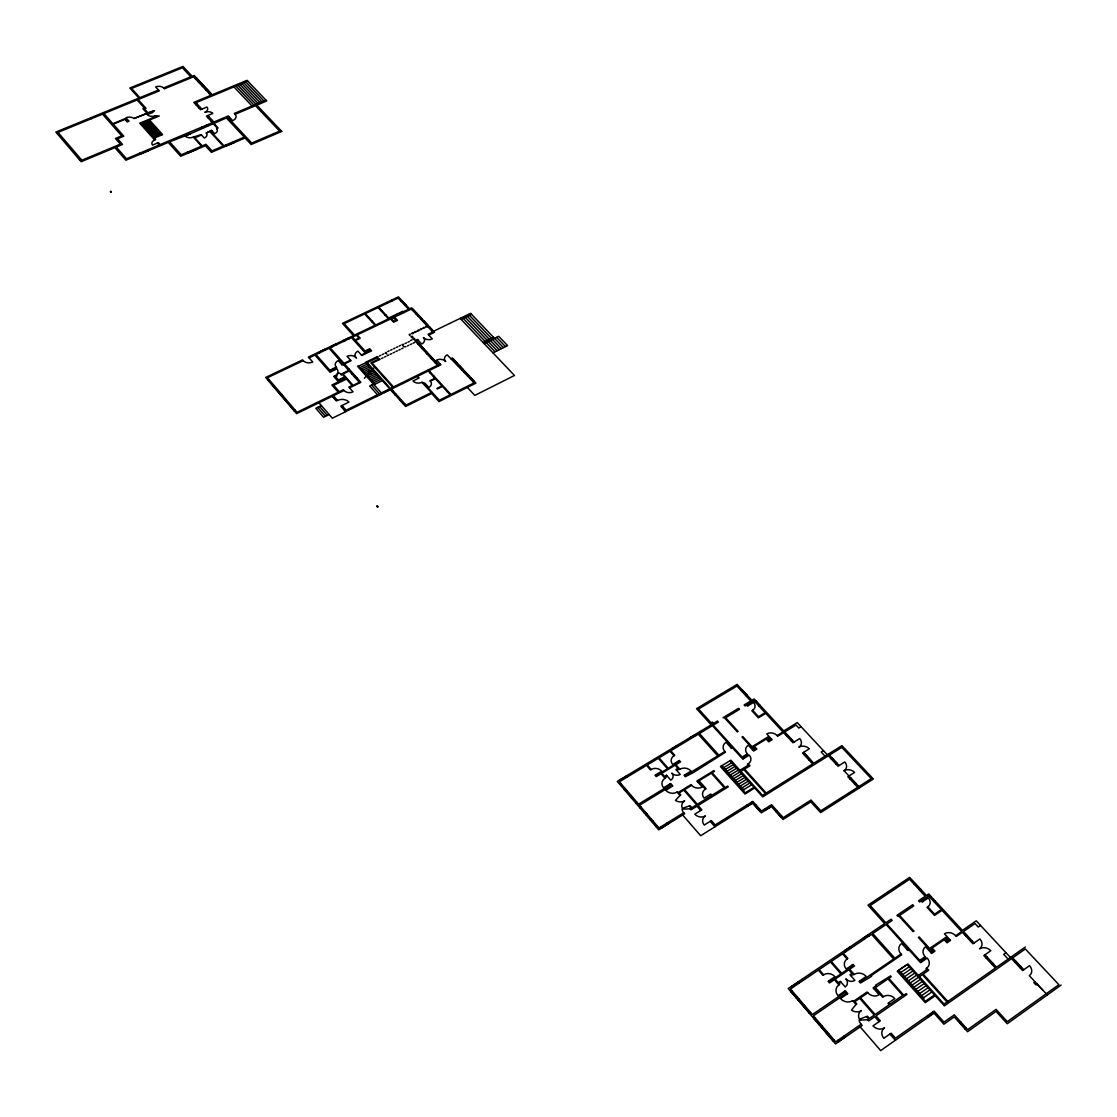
<?xml version="1.0" encoding="UTF-8"?>
<svg xmlns="http://www.w3.org/2000/svg" width="1117" height="1117" viewBox="0 0 1117 1117"><rect width="100%" height="100%" fill="white"/><g stroke="black" fill="none" stroke-linecap="round" stroke-linejoin="round"><path stroke-width="1.5" d="M377.7 506.392L376.89 506.56L377.434 506.015M110.29 191.677L110.89 192.138M711.892 722.559L712.576 722.28M309.088 357.859L314.924 355.066L330.004 372.184L336.929 368.847A6.925 5.068 -2.3 0 1 334.807 375.87L336.538 376.359L338.158 372.715A5.208 3.812 -2.2 0 1 340.922 374.237L341.383 374.753M376.904 506.21L377.658 507.02M855.985 1004.49L851.489 1010.117A8.294 7.163 26.6 0 0 861.319 1010.606A8.35 7.205 27.6 0 0 859.392 1019.235L867.49 1016.191L869.445 1018.439L874.318 1015.074L859.713 998.361L854.854 1001.698L856.809 1003.932L855.985 1004.49L852.62 1000.623A8.81 7.596 25.9 0 1 840.487 998.584L847.789 993.585L845.318 990.765L838.029 995.75A8.796 7.596 25.7 0 1 838.895 984.873L834.343 979.651L829.484 982.946L828.088 981.34L834.971 976.677A8.196 7.093 24.6 0 0 823.69 974.778L819.18 969.598L830.476 961.974L840.919 973.912L829.596 981.592L828.898 980.782M364.393 378.258L368.428 373.832L370.956 373.874L368.568 371.375L370.621 371.43L373.72 368.052M679.974 795.486L675.464 800.386A7.582 6.409 12.1 0 0 684.651 800.833A7.61 6.451 12.8 0 0 682.389 808.359L690.124 805.72L691.856 807.689L696.589 804.757L683.786 790.152L679.052 793.042L680.77 794.997L679.974 795.486L677.028 792.107A8.056 6.8 11.6 0 1 665.76 790.291L672.853 785.949L670.703 783.478L663.596 787.82A8.056 6.786 11.4 0 1 664.978 778.312L660.999 773.746L656.265 776.622L655.037 775.212L661.739 771.149A7.526 6.325 10.6 0 0 651.253 769.473L647.288 764.936L658.29 758.303L667.449 768.761L656.447 775.435L655.833 774.737M1045.037 994.591L1007.283 1021.65L996.071 1009.363L967.643 1029.623L954.337 1014.808L943.991 1022.125L934.105 1011.067L895.485 1038.168L891.129 1033.183L883.812 1038.307A8.419 7.247 29 0 1 884.496 1027.835A8.377 7.205 28.1 0 1 873.005 1025.895L880.308 1020.812L875.993 1015.884L906.962 994.409L906.236 993.599L903.835 995.261L888.825 978.366L891.212 976.719L890.5 975.923L875.588 985.194L876.119 985.794L873.103 987.861L879.149 994.73A8.266 7.079 26.4 0 1 867.783 992.818L867.071 992.008L854.142 1000.888L852.62 1000.623M1046.196 993.753L1058.874 984.663L1025.322 948.975L1012.686 957.855M1061.15 985.04L1007.241 1023.731L996.015 1011.43L967.559 1031.703L954.211 1016.917L943.893 1024.205L933.994 1013.133L880.685 1050.58L860.146 1026.872M1037.176 984.105L1036.031 984.929L1033.784 982.527L1034.942 981.703M1042.803 990.123L1036.995 984.245M965.144 1029.022L966.345 1028.171M959.601 1022.837L960.788 1021.999M1020.393 968.16L1021.538 967.35M1014.85 962.212L1015.995 961.402M1025.364 946.993L996.546 967.224L985.012 954.77M928.632 1016.568L933.421 1013.203M986.046 957.939L987.205 957.129M934.51 994.912L925.365 1001.293L898.054 970.729M935.236 995.722L925.295 1002.661L897.272 971.273L907.967 963.929L944.06 1004.099L995.387 968.034L983.854 955.58L990.807 950.735A8.252 6.828 27.7 0 0 979.553 948.878A8.21 6.786 27 0 0 979.902 938.992L972.963 943.795L962.337 932.304L956.347 936.423L955.649 935.669A8.168 6.8 26.3 0 0 944.465 933.826L950.525 940.43L947.034 942.832L944.186 939.732L932.109 948.026L934.957 951.139L931.634 953.429L925.574 946.769A8.196 6.87 26.4 0 0 925.058 956.711L925.742 957.478L920.436 961.123L921.357 962.142M1006.012 952.745L1003.708 954.365L1008.12 959.098M991.533 963.873L992.692 963.063M921.567 995.68L929.916 989.871M922.335 997.886L923.089 997.369M923.48 997.802L931.815 991.98M923.061 998.71L923.815 998.179L898.808 970.212L907.144 964.529L944.34 1005.858L1011.527 958.665L1022.613 970.547L1029.525 965.66A8.336 6.842 29 0 1 1029.343 975.699L1047.327 994.968M913.999 987.205L922.335 981.424M866.666 1016.749L868.635 1019.011L867.63 1019.709L859.113 1020.226A8.908 7.693 27.7 0 0 861.109 1024.219L835.698 1041.84L813.427 1015.786L846.267 993.334L846.979 994.144M838.644 1041.449L844.815 1037.176M915.884 989.313L924.22 983.532M917.783 991.435L926.119 985.641M919.682 993.558L928.018 987.749M908.344 980.88L916.666 975.127M852.271 964.948L852.969 965.744L841.715 973.368L831.271 961.444L842.511 953.862L847.035 959A8.168 6.995 24.7 0 0 846.253 969.025L853.067 964.404L854.477 965.996L849.66 969.263L854.212 974.443A8.768 7.526 25.6 0 1 866.261 976.453L859.043 981.396L860.453 983.002L871.609 976.328L871.078 975.727L901.684 954.812L900.972 954.03A8.713 7.344 25.6 0 1 901.614 943.446L907.981 950.511L908.973 949.841L920.576 962.686L927.25 958.079A8.224 6.925 26.5 0 1 926.733 968.09L925.951 968.634L926.817 969.598L917.504 976.049M910.229 982.988L918.551 977.221M919.403 976.663L922.377 974.624L947.034 1002.019M970.799 941.449L971.958 940.654M912.114 985.096L920.436 979.33M832.682 1040.611L833.91 1039.759M902.718 974.582L911.039 968.844M904.588 976.677L912.91 970.938M965.381 935.613L966.54 934.803M980.572 925.462L978.269 927.054L975.029 923.564L963.482 931.508L974.122 942.999M825.938 1032.722L827.166 1031.871M906.459 978.771L914.795 973.033M827.348 1034.384L828.591 1033.532M867.783 992.818L860.523 997.802L875.128 1014.515L889.244 1004.714L888.001 1003.289L894.815 998.57A8.322 7.121 27.5 0 0 883.435 996.657L882.625 997.202L874.611 988.112L873.815 988.671M819.222 1024.861L820.45 1024.024M820.632 1026.509L821.861 1025.671M900.833 972.488L909.154 966.763M925.058 956.711L919.752 960.355L886.898 923.996L892.176 920.436L891.115 919.249L885.823 922.81L870.213 905.524L909.559 879.274L925.253 896.253L918.509 900.805L919.57 901.964L921.12 900.93L922.153 902.047L928.311 897.886A7.498 6.227 24.2 0 1 927.836 906.864L934.566 914.167L941.324 909.587L928.59 895.82M930.936 952.661L931.718 952.131L918.356 937.442L919.137 936.912L929.637 948.445L946.001 937.219L948.864 940.332L949.841 939.662M955.649 935.669L961.639 931.55L942.022 910.355L934.51 915.465L927.068 907.395L927.836 906.864M813.944 1018.69L815.173 1017.838M809.392 1013.356L810.621 1012.519M900.972 954.03L894.843 958.218L872.712 933.519L886.088 924.499L908.261 949.045L907.283 949.715M802.746 1005.593L803.989 1004.755M804.142 1007.227L805.385 1006.389M841.017 982.136L839.007 983.519L839.705 984.314L838.895 984.873M850.693 975.56L854.212 974.443M934.231 901.922L935.39 901.14M796.156 997.872L797.384 997.034M797.538 999.492L798.767 998.654M791.646 986.548L797.789 982.429M844.843 950.721L849.632 947.495M863.539 938.126L868.286 934.929M928.604 895.848L921.874 900.386L922.921 901.531M930.014 897.356L931.159 896.588M790.962 991.798L792.19 990.961M823.69 974.778L822.88 975.336L818.37 970.142L790.459 988.95L812.366 1014.557L845.22 992.119L844.508 991.31M847.035 959L847.831 958.456L843.307 953.332L871.525 934.315L893.656 959.028L860.551 981.648L859.839 980.838M919.473 890.012L920.631 889.23M914.251 884.357L915.395 883.575M854.742 784.092L855.873 783.38M858.847 786.55L871.246 778.647L841.785 747.371L829.428 755.106M780.937 817.127L782.095 816.401M849.814 778.814L850.931 778.102M776.064 811.724L777.237 810.998M759.365 810.747L760.537 810.02M836.088 764.14L837.205 763.428M765.005 810.258L769.669 807.326M754.547 805.371L755.72 804.645M831.216 758.932L832.347 758.22M823.466 750.638L821.204 752.034L825.072 756.181M809.253 760.328L810.383 759.616M747.385 806.195L752.062 803.263M742.498 789.873L743.238 789.426M743.573 789.803L751.713 784.748L730.043 760.677L762.702 796.882L828.297 755.818L838.029 766.22L844.801 761.962A7.582 6.185 17.4 0 1 844.061 770.744L859.825 787.611M743.14 790.585L743.88 790.138L721.945 765.648M804.435 755.134L805.566 754.422M754.073 787.303L745.165 792.847L721.205 766.108M754.715 788.016L745.025 794.047L720.437 766.583L730.853 760.188L762.534 795.36L765.438 793.545L743.796 769.557L740.906 771.344M736.927 782.375L745.053 777.348M738.588 784.232L746.714 779.191M740.25 786.089L748.376 781.048M741.911 787.946L750.038 782.891M739.147 770.8L748.236 765.187L747.468 764.335L748.236 763.86A7.512 6.213 13.9 0 0 749.27 755.12L742.749 759.127L732.557 747.859L731.607 748.446L726.008 742.26A7.973 6.59 13.2 0 0 724.835 751.504L725.464 752.202L693.769 772.364L685.293 776.734L684.051 775.324L691.088 771.037A8.028 6.73 11.9 0 0 679.89 769.25L675.897 764.712L680.574 761.864L679.345 760.468L672.713 764.503A7.484 6.255 11.3 0 1 673.97 755.734L670.005 751.238L659.072 757.829L668.231 768.287L679.192 761.64L678.577 760.942M731.956 776.832L740.082 771.819M791.031 740.669L792.162 739.971M733.618 778.675L741.73 773.662M656.251 826.929L657.452 826.189M735.265 780.532L743.391 775.505M827.334 754.771L797.287 722.629L783.771 730.923L754.115 698.949L751.867 700.317L737.136 684.4L696.505 708.667L711.152 724.849L617.268 781.425L658.737 829.847L684.679 813.79L683.73 812.715L659.002 828.004L639.496 805.245L671.457 785.726L672.071 786.438M683.73 812.715A8.126 6.884 12.8 0 1 682.068 809.211L690.069 808.792L691.06 808.177L689.343 806.209M661.795 827.683L667.798 823.955M725.366 769.473L733.478 764.489M727.013 771.316L735.126 766.318M786.284 735.544L787.415 734.846M801.084 726.692L798.837 728.075L795.988 725.031L784.72 731.956L794.075 742.023M650.345 820.032L651.546 819.292M728.661 773.146L736.773 768.147M651.574 821.484L652.789 820.744M705.33 789.188L706.112 788.714L699.074 780.755L711.361 773.229L724.221 787.667L711.92 795.276L710.817 794.033L704.143 798.152A7.596 6.381 13.4 0 1 705.33 789.188L698.293 781.244L697.511 781.718M730.309 774.989L738.421 769.99M677.028 792.107L678.438 792.33L691.018 784.623L691.646 785.321A7.554 6.339 12.6 0 0 702.202 787.024L696.896 781.02L713.847 770.618L714.475 771.316L712.143 772.755L725.31 787.541L727.642 786.089L728.284 786.801L698.125 805.469L701.895 809.769L694.788 814.195A7.637 6.465 13.4 0 0 705.441 815.913A7.665 6.493 14 0 0 704.255 825.044L711.375 820.59L715.187 824.946L752.816 801.392L761.487 811.068L771.582 804.715L783.226 817.658L810.998 800.065L820.813 810.802L857.702 787.276L847.845 776.72L854.603 772.419A7.61 6.213 18 0 0 844.061 770.744M644.467 813.176L645.668 812.436M691.646 785.321L684.567 789.663L697.371 804.268L711.138 795.765L710.035 794.522M645.696 814.614L646.897 813.874M723.718 767.644L731.83 762.66M748.236 763.86L749.954 765.759L744.564 769.082L766.206 793.056L812.631 763.972L802.509 753.053L809.294 748.837A7.526 6.144 15.9 0 0 798.85 747.175A7.484 6.116 15.3 0 0 799.716 738.532L792.944 742.721L783.589 732.64L777.753 736.243L777.139 735.572A7.47 6.116 14.5 0 0 766.737 733.939L772.07 739.719L768.664 741.814L766.164 739.105L754.38 746.324L756.865 749.06L753.626 751.057L748.306 745.221A7.484 6.171 14.1 0 0 747.287 753.905L742.107 757.089L713.232 725.198L718.385 722.085L717.449 721.051L712.297 724.165L698.558 708.988L736.927 686.061L750.736 700.987L744.159 704.953L745.081 705.958L746.617 705.064L747.524 706.056L753.528 702.425A6.87 5.585 12.9 0 1 752.607 710.286L758.527 716.695L765.103 712.702L753.919 700.638L747.343 704.604L748.278 705.595M753.012 750.387L753.78 749.912L742.051 737.038L742.805 736.578L752.034 746.701L767.993 736.899L770.521 739.636L771.456 739.063M777.139 735.572L782.975 731.984L765.731 713.372L758.387 717.84L751.853 710.747L752.607 710.286M724.835 751.504L718.873 755.148L699.424 733.506L712.451 725.645L731.942 747.175L730.979 747.762M639.846 807.773L641.032 807.046M631.259 797.747L632.445 797.021M667.128 775.938L664.978 778.312M676.539 770.213L679.89 769.25M635.852 803.109L637.039 802.383M625.464 790.99L626.665 790.264M630.03 796.323L631.231 795.597M755.162 701.965L756.279 701.281M619.698 784.26L620.884 783.534M651.253 769.473L650.457 769.948L646.506 765.41L619.377 781.76L638.575 804.17L670.521 784.665L669.907 783.966M673.97 755.734L674.752 755.26L670.786 750.764L698.265 734.19L717.714 755.86L685.447 775.561L684.833 774.849M758.876 705.972L759.993 705.288M624.249 789.565L625.436 788.839M712.8 723.425L712.032 722.322L713.135 723.216M620.605 779.68L626.567 776.092M672.35 748.502L677.014 745.681M690.557 737.527L695.193 734.735M739.454 709.393L725.617 717.728L738.142 731.453L737.374 731.928L724.863 718.189L723.16 717.617L738.505 708.36L739.426 709.365M741.06 690.529L742.177 689.845M745.653 695.5L746.784 694.816M377.895 506.895L377.211 506.043M473.371 382.084L474.446 381.553M467.716 376.01L468.777 375.48M469.685 378.118L470.746 377.588M492.904 352.804L507.551 345.558L498.713 336.329L484.094 343.533M399.97 400.235L401.059 399.704M462.075 369.964L463.136 369.448M464.03 372.073L465.105 371.542M403.586 404.27L404.689 403.74M456.476 363.96L457.537 363.43M395.153 394.873L396.242 394.343M430.38 381.246L429.905 380.715L434.918 378.23L428.258 370.998L417.521 376.289L419.084 377.993L412.969 381.009A6.493 4.761 0 0 0 421.975 382.321L424.865 383.201L428.746 387.445A6.074 4.468 0.2 0 0 430.38 381.246L435.407 378.761L441.969 385.91L436.942 388.409L437.431 388.939L442.458 386.44L450.179 394.832L439.372 400.221L424.642 384.08L425.354 383.731M433.466 376.652L434.178 376.303M458.417 366.041L459.478 365.524M341.439 406.756L342.542 406.211M329.152 414.519L323.567 417.269L315.818 408.305L321.403 405.583M435.295 362.885L436.37 362.355M344.273 409.995L345.376 409.45M483.116 342.5L493.56 337.362M437.529 365.301L393.519 386.943L372.059 363.095L380.157 359.171M440.196 363.988L438.604 364.77L416.571 340.964L418.163 340.196M450.835 358.752L452.427 357.971L475.926 383.145L439.023 401.575L431.693 393.533L405.597 406.504L390.419 389.61L332.335 418.205L318.945 402.748M376.094 396.479L380.478 394.315M384.304 392.43L388.674 390.28M452.832 360.051L453.893 359.52M391.55 390.866L392.639 390.336M429.836 372.701L430.548 372.352M335.728 400.221L336.831 399.677M345.684 411.628L340.839 406.071L348.965 402.092A8.336 6.171 -2.2 0 0 337.474 400.417L336.371 400.961L332.266 396.256L296.577 413.653L265.664 377.462L302.553 359.869L303.238 360.651A6.897 5.013 -2.8 0 0 312.746 362.02L308.404 357.077L353.447 335.589L342.43 323.385L398.434 296.871L409.59 308.795L411.698 307.803L434.569 332.252L428.76 335.058M373.441 382.922L381.065 379.194M373.483 384.15L369.657 386.021L377.504 394.818M373.958 384.681L382.321 380.59M430.729 357.943L431.79 357.412M431.693 358.976L432.754 358.459M421.626 348.099L422.701 347.582M294.204 410.874L295.321 410.316M367.242 375.982L374.851 372.282M422.589 349.132L423.65 348.616M368.484 377.364L376.094 373.664M344.036 390.517L343.338 389.721L339.303 391.69L333.69 385.295L346.507 379.068L352.134 385.435L348.839 387.041L353.07 391.83A6.534 4.803 -1.9 0 1 344.036 390.517L333.369 395.711L337.474 400.417M349.537 387.836L360.875 382.307L344.497 363.891L351.017 360.735L347.066 356.323A6.465 4.705 -1.7 0 1 355.988 357.608L356.449 358.124M369.713 378.761L377.337 375.047M332.908 396.996L334.011 396.451M426.163 353.014L427.239 352.497M370.956 380.143L378.579 376.429M427.127 354.047L428.188 353.53M372.198 381.539L379.822 377.811M461.126 319.378L471.542 314.338M381.595 358.473L383.033 357.775M384.471 357.077L385.91 356.379M387.348 355.695L388.786 354.997M390.21 354.298L391.648 353.6M393.072 352.916L394.51 352.218M395.935 351.52L397.373 350.836M398.797 350.138L400.221 349.453M401.645 348.755L403.069 348.071M405.918 346.689L403.935 346.759M407.342 345.991L408.766 345.307M410.19 344.622L411.615 343.924M413.025 343.24L414.449 342.556M361.07 369.085L368.666 365.399M352.023 374.125L353.126 373.595M362.299 370.453L369.909 366.767M418.065 344.245L419.126 343.729M363.528 371.835L371.137 368.149M364.77 373.218L372.366 369.518M355.541 378.077L356.644 377.546M365.999 374.6L373.609 370.9M281.414 395.893L282.531 395.362M410.19 334.067L409.129 334.583L410.065 335.603M411.601 333.383L413.011 332.698M414.421 332.014L415.831 331.344M417.241 330.66L418.652 329.976M420.062 329.292L421.472 328.621M422.882 327.937L424.292 327.267M425.703 326.583L427.099 325.899M412.075 333.899L413.485 333.215M414.896 332.531L416.306 331.847M417.716 331.163L419.126 330.492M420.537 329.808L421.947 329.124M423.357 328.454L424.767 327.77M426.163 327.086L427.574 326.415M428.411 327.295L429.459 326.792M334.807 375.87L333.704 376.401L338.493 381.819L331.889 385.03L338.2 392.221L297.01 412.285L267.452 377.728L303.238 360.651M348.169 369.783L349.272 369.252M340.922 374.237L348.755 370.439L343.408 364.407L342.123 365.022L338.186 360.582A6.479 4.719 -2 0 0 336.203 367.13L329.822 370.216M386.3 352.274L385.114 353.223M387.739 351.576L389.163 350.892M390.601 350.193L392.025 349.509M393.463 348.811L394.887 348.127M396.312 347.429L397.736 346.745M399.174 346.047L400.598 345.362M410.539 340.545L411.964 339.861M358.515 366.236L366.125 362.55M377.211 357.049L377.923 356.7M379.361 356.002L380.799 355.304M382.237 354.62L383.676 353.921M403.67 344.245L402.022 344.678M405.094 343.547L406.518 342.863M407.942 342.179L409.353 341.495M341.202 374.851L342.305 374.321L344.636 376.96L338.423 379.962L336.091 377.323L336.538 376.359M431.972 331.107L433.019 330.59M433.619 331.232L470.578 313.332L503.376 347.61M359.842 367.702L367.437 364.016M421.081 319.462L422.128 318.959M422.966 321.487L424.013 320.97M341.662 364.505L342.933 363.891L329.082 348.309L316.013 354.55L331.093 371.654M350.556 360.219L344.022 363.36L330.171 347.792L351.45 337.641L365.357 353.084L361.405 354.997M330.283 370.732L336.664 367.661L336.203 367.13M280.618 394.957L281.735 394.427M343.98 365.064L345.069 364.547M426.512 325.27L427.56 324.768M415.678 313.682L416.725 313.179M417.549 315.692L418.596 315.189M388.73 318.024L402.818 311.308L403.977 312.565M331.777 346.102L336.105 344.036M344.399 340.085L348.713 338.032M412.159 309.926L413.206 309.423M267.982 380.171L269.099 379.64M401.212 301.45L402.26 300.962M367.982 317.591L368.694 317.242M381.428 311.21L382.126 310.875M404.703 305.178L405.75 304.69M371.682 321.626L372.38 321.277M385.128 315.217L385.826 314.882M226.067 145.936L234.221 142.459M201.856 146.034L205.961 144.288L211.965 150.865L223.232 146.062L209.828 131.499L206.268 132.993A5.529 3.63 -3.8 0 1 204.285 138.047L201.102 134.571L193.283 137.126A5.92 3.882 -4 0 1 185.185 136.023L226.402 117.941L244.274 137.112L223.917 145.782L210.513 131.206L211.867 130.633M188.354 152.834L196.606 149.329M265.944 100.125L234.333 113.417L235.129 114.269A7.037 4.594 -3.2 0 1 232.685 120.65L228.287 115.959L213.808 122.046L207.776 115.526M140.1 154.09L148.435 150.586M229.083 116.81L227.742 117.369L251.716 143.06L279.613 131.122L255.472 105.71L235.129 114.269M201.507 135.003L194.847 137.81L202.205 145.894M206.268 132.993L211.476 130.2L214.659 133.663A5.515 3.616 -3.6 0 0 216.614 128.637L218.136 127.994L213.752 123.261M153.378 136.944L160.611 133.928M154.355 138.033L162.607 134.585L149.538 120.022L159.27 115.986L155.291 115.735A5.878 3.812 -4.6 0 1 147.276 114.646L153.085 112.259L152.415 111.505L154.453 110.667L147.933 112.775L144.484 108.949L146.02 108.321L138.117 99.539L159.27 90.882L155.654 86.917A5.822 3.742 -4.4 0 1 163.557 87.978L190.825 76.808L182.378 67.774L131.583 88.452L139.904 97.654L158.502 90.044M163.557 87.978L164.325 88.815L193.59 76.822L210.876 95.322L193.786 102.401L200.529 109.703L206.924 107.037A5.85 3.798 -3.7 0 1 204.816 112.328A5.864 3.826 -3.6 0 1 212.83 113.403L206.422 116.084L212.453 122.605L160.206 144.582L158.446 142.613L152.582 145.084A5.557 3.658 -4.7 0 1 154.691 139.988L155.724 139.555L141.314 123.442L148.505 120.454L161.588 135.003M207.957 117.746L209.312 117.173M210.918 120.943L212.272 120.385M146.606 129.363L153.811 126.361M199.008 108.056L200.348 107.497M147.57 130.438L154.788 127.436M79.419 159.661L80.829 159.075M148.533 131.527L155.752 128.511M149.51 132.602L156.715 129.6M150.474 133.691L157.692 130.675M151.437 134.78L158.656 131.764M152.415 135.855L159.633 132.839M209.214 93.535L210.541 92.99M141.789 123.973L148.994 120.985M247.806 81.15L195.908 102.694L201.87 109.145M142.753 125.048L149.957 122.06M143.716 126.123L150.921 123.135M196.075 104.886L197.416 104.328M144.679 127.198L151.884 124.21M145.643 128.287L152.847 125.286M202.582 86.442L203.908 85.897M128.581 120.762L127.547 121.194L125.258 118.625L112.859 123.736L103.895 113.571L137.098 99.958L144.428 108.098L142.892 108.726L146.913 113.194L134.026 118.514A6.311 4.091 -5.1 0 0 125.914 117.774L128.958 121.194L127.24 121.907L124.95 119.337L113.236 124.169L123.819 136.176L117.578 138.773L122.563 144.442L116.294 147.067L126.514 158.754L159.172 145.015L157.413 143.046M205.5 89.569L206.84 89.025M206.282 90.407L207.608 89.849M198.128 81.681L199.454 81.122M198.896 82.504L200.222 81.96M201.8 85.618L203.14 85.074M57.567 134.082L58.964 133.509M195.224 78.581L196.55 78.022M110.653 191.356L111.197 191.998L110.82 191.342M134.026 118.514L151.73 111.784L152.401 112.538M496.632 337.362L505.456 346.577M469.461 315.343L491.48 338.395M492.457 339.414L501.282 348.658M245.824 81.974L263.961 100.963M467.381 316.348L489.386 339.414M490.363 340.434L499.187 349.691M243.841 82.798L261.978 101.787M465.3 317.354L487.305 340.448M488.283 341.467L497.093 350.724M241.872 83.607L259.982 102.624M463.22 318.373L485.211 341.467M486.188 342.5L494.999 351.757M239.89 84.431L257.999 103.462M460.176 318.373L514.476 375.48L474.795 395.404L467.381 387.404M237.907 85.255L256.002 104.3M235.924 86.079L254.006 105.138M233.942 86.903L252.023 105.975M196.383 78.092L199.287 81.192M200.055 82.03L202.973 85.129M203.755 85.967L206.673 89.081M207.441 89.919L210.373 93.046M413.039 309.507L416.543 313.263M418.428 315.273L421.961 319.043M423.846 321.054L427.392 324.852M429.277 326.876L432.837 330.688M828.465 754.073L839.16 765.522M832.151 758.345L837.024 763.539M850.749 778.228L855.678 783.492M402.092 301.031L405.569 304.773M1011.583 956.669L1023.772 969.724M1015.814 961.542L1021.357 967.49M453.711 359.618L457.356 363.514M459.31 365.608L462.969 369.532M464.923 371.626L468.595 375.577M470.564 377.686L474.264 381.637M1010.424 957.478L976.244 920.827L962.407 930.349L928.716 893.935L926.398 895.485L909.671 877.376L868.007 905.161L884.65 923.605L788.197 988.559L835.53 1043.948L862.184 1025.462L861.109 1024.219M391.969 299.928L392.667 300.668M401.436 312.606L395.809 315.287M445.529 361.363A6.437 4.691 0.9 0 1 447.219 354.857L474.111 382.88L450.891 394.469L428.984 370.649L440.922 364.77L436.579 360.079A6.451 4.705 0.6 0 1 445.529 361.363L445.641 361.489M386.705 302.414L387.404 303.168M397.191 313.989L398.35 315.245M803.64 752.355L813.762 763.26L841.939 745.639L873.354 778.982L820.646 812.617L810.816 801.866L783.045 819.473L771.386 806.53L761.277 812.883L752.607 803.207L700.666 835.725L682.682 815.019M756.097 701.406L759.811 705.413M787.22 734.958L791.981 740.096M805.371 754.534L810.188 759.728M741.995 689.957L746.603 694.928M233.509 141.691L234.319 142.557M412.075 336.105L413.025 337.125M413.96 338.158L414.91 339.177M418.945 343.813L422.519 347.666M423.469 348.699L427.057 352.581M428.02 353.614L431.609 357.496M432.572 358.543L436.188 362.439M411.014 336.622L411.964 337.641M412.899 338.66L413.848 339.694M438.255 366.083L414.798 340.713L417.451 339.428L421.723 344.05A6.395 4.622 0.1 0 0 423.469 337.627A6.381 4.608 0.3 0 0 432.335 338.898L428.048 334.304L432.796 332L411.349 309.046L394.483 317.102L397.512 320.37L393.631 322.227L390.601 318.945L357.175 334.905L360.191 338.228L355.527 340.448L365.05 351.017L369.713 348.769L371.584 350.836L361.866 355.513L357.901 351.115A6.437 4.677 -1.4 0 0 355.988 357.608M213.082 123.54L217.061 127.841L216.614 128.637M915.214 883.715L920.436 889.369M207.05 124.881L207.832 125.746M225.355 145.168L226.165 146.034M428.439 369.769L429.151 370.551M402.72 345.446L403.377 346.158M201.954 127.031L202.749 127.883M418.358 378.356L416.795 376.638L391.508 389.079L405.96 405.15L431.33 392.556L421.975 382.321M190.309 133.872L169.602 141.831L181.247 154.774L201.521 146.173L193.283 137.126M386.3 353.405L386.943 354.117M747.287 753.905L747.887 754.575L742.721 757.759L743.517 758.652M195.908 148.561L196.704 149.441M379.445 359.52L376.974 356.784L365.804 362.201L389.707 388.814L346.088 410.26L341.956 405.527M926.733 968.09L928.688 970.254L923.159 974.066L947.83 1001.46M155.291 115.735L155.961 116.475L139.709 123.219L154.691 139.988M187.656 152.052L188.452 152.945M776.259 811.612L781.118 817.016M348.602 337.892L349.286 338.66M768.859 806.432L769.836 807.507M959.796 1022.697L965.353 1028.883M391.732 390.782L395.334 394.79M400.151 400.151L403.768 404.186M344.287 339.959L344.971 340.727M388.074 389.624L388.786 390.419M764.21 809.364L765.173 810.439M695.039 734.567L695.947 735.586M754.743 805.245L759.56 810.635M383.703 391.76L384.416 392.57M751.266 802.369L752.23 803.444M868.118 934.734L869.166 935.906M374.684 384.318L358.194 365.873L357.468 366.222L381.344 392.933M690.404 737.346L691.325 738.379M335.994 343.91L336.678 344.678M932.5 1012.184L933.603 1013.412M379.878 393.645L380.59 394.455M371.57 385.086L379.417 393.868M746.589 805.301L747.552 806.376M863.371 937.931L864.418 939.104M331.651 345.977L332.349 346.759M927.71 1015.548L928.813 1016.777M375.494 395.809L376.22 396.605M676.86 745.514L677.782 746.547M147.751 149.818L148.533 150.697M325.284 350.124L324.6 349.342L319.267 352.078L319.839 352.721M849.465 947.3L850.498 948.487M672.197 748.32L673.118 749.353M844.675 950.525L845.709 951.712M883.435 996.657L875.421 987.568L888.029 978.911L902.676 995.415L890.054 1004.169L888.797 1002.745M139.416 153.322L140.197 154.202M96.244 115.54L96.984 116.391M700.708 810.509L696.938 806.195L691.018 809.867L690.069 808.792M710.189 821.33L714.95 826.775M90.7 117.802L91.454 118.653M879.093 1021.65L874.779 1016.721L868.691 1020.952L867.63 1019.709M889.914 1034.035L895.359 1040.276M333.089 396.898L335.91 400.123M341.62 406.658L344.455 409.911M319.546 406.49L327.281 415.44M317.689 407.398L325.424 416.348M626.428 775.91L627.335 776.971M667.017 823.061L667.952 824.137M797.608 982.22L798.655 983.435M843.935 1036.143L844.997 1037.386M620.466 779.512L621.373 780.56M661.013 826.762L661.948 827.865M791.478 986.353L792.512 987.568M837.764 1040.416L838.825 1041.658M791.171 991.659L796.351 997.732M797.747 999.352L802.955 1005.454M804.352 1007.087L809.588 1013.217M814.153 1018.55L819.431 1024.722M820.841 1026.369L826.133 1032.583M827.557 1034.244L832.891 1040.472M268.164 380.087L280.8 394.873M281.61 395.809L294.385 410.777M931.327 948.556L930.349 949.227L932.5 951.586L933.477 950.916L931.327 948.556M945.945 938.531L944.968 939.188L947.118 941.533L948.096 940.863L945.945 938.531M848.85 969.807L835.153 979.092L838.308 982.709L840.319 981.34L845.234 986.967A6.576 5.669 25.1 0 0 845.862 978.841A6.562 5.641 25.1 0 0 854.91 980.363L849.995 974.75L852.006 973.396L848.85 969.807M913.832 931.075L913.05 931.606L898.822 915.954L898.04 916.485L896.965 915.312L912.701 904.714L913.776 905.873L899.604 915.437L913.832 931.075M753.612 746.798L752.663 747.385L754.547 749.451L755.497 748.865L753.612 746.798M767.868 738.058L766.918 738.63L768.803 740.683L769.753 740.11L767.868 738.058M666.514 775.24L664.545 776.427L661.781 773.271L675.115 765.187L677.879 768.328L675.925 769.515L680.239 774.416A6.018 5.04 11.4 0 1 671.834 773.076A6.018 5.068 11.1 0 1 670.814 780.169L666.514 775.24M392.793 387.292L390.433 388.465L367.228 362.634L376.96 357.915L378.258 359.353L370.858 362.927L392.793 387.292M357.58 379.263L353.782 375.438L357.58 379.263M359.311 382.307L353.098 385.337L343.031 373.958L349.23 370.97L359.311 382.307M345.097 377.476L338.884 380.492L339.582 381.288L345.795 378.272L345.097 377.476M369.462 349.621L365.51 351.534L366.446 352.567L370.397 350.654L369.462 349.621M375.033 325.284L354.522 335.072L344.19 323.637L364.645 313.933L375.033 325.284M388.493 318.862L375.745 324.949L365.357 313.598L378.077 307.58L388.493 318.862M408.543 309.297L389.191 318.527L378.789 307.245L398.085 298.099L408.543 309.297M356.463 335.24L352.525 337.125L355.066 339.945L359.004 338.06L356.463 335.24M393.421 317.605L391.313 318.61L393.868 321.389L395.99 320.37L393.421 317.605M281.763 131.415L251.171 144.512L245.084 137.977L211.406 152.331L205.402 145.741L180.661 156.254L168.234 142.417L125.886 160.22L114.897 147.639L81.164 161.714L55.85 132.071L138.885 98.073L129.823 88.034L182.951 66.42L192.152 76.263L194.149 75.453L212.202 94.763L247.011 80.326L266.754 100.963L256.812 105.152L281.763 131.415M120.399 144.149L81.82 160.234L58 132.364L102.513 114.129L121.669 135.883L115.414 138.48L120.399 144.149"/></g></svg>
